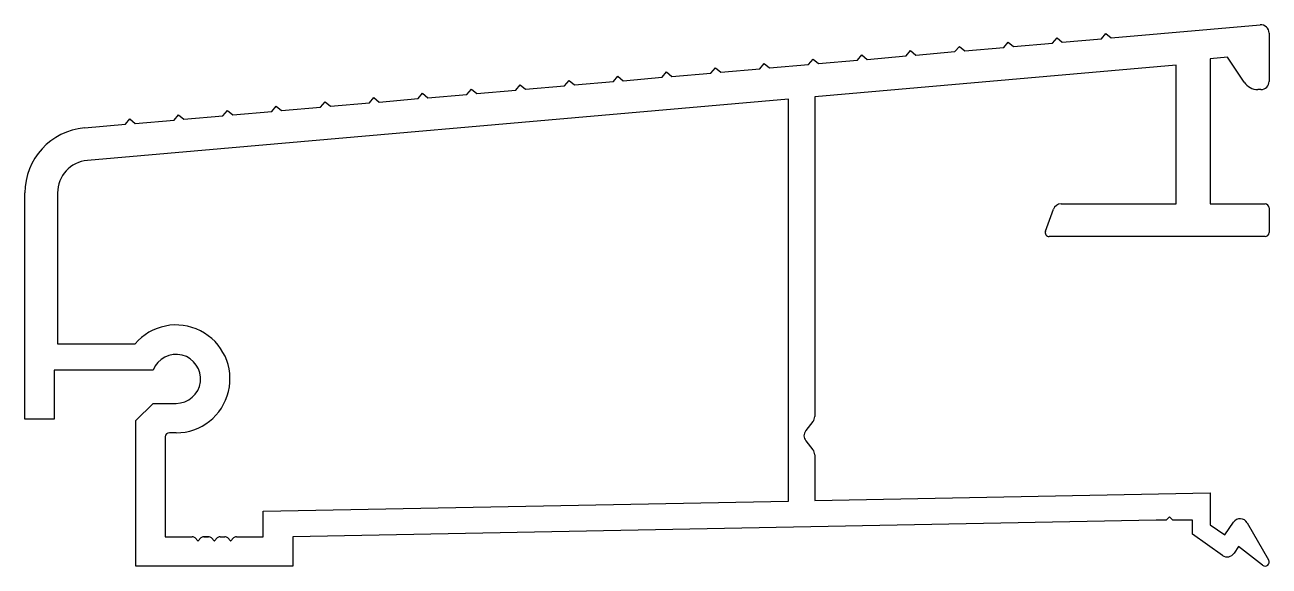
# Model space of a CAD drawing. Extents: x -42.4 to 33.8, y 9.8 to 42.9.
import ezdxf

# ---------------------------------------------------------------- set-up
doc = ezdxf.new("R2010")
doc.units = 0
doc.layers.get('0').update_dxf_attribs({"linetype": 'CONTINUOUS'})

msp = doc.modelspace()

# ---------------------------------------------------------------- linework, layer by layer
for p, q in [((24.136, 42.097), (33.271, 42.896)), ((20.55, 41.783), (20.822, 42.108)), ((20.822, 42.108), (21.147, 41.835)), ((21.147, 41.835), (23.538, 42.044)), ((23.538, 42.044), (23.811, 42.369)), ((23.811, 42.369), (24.136, 42.097)), ((33.811, 42.401), (33.811, 39.443)), ((11.584, 40.998), (11.857, 41.323)), ((11.857, 41.323), (12.182, 41.051)), ((12.182, 41.051), (14.573, 41.26)), ((14.573, 41.26), (14.845, 41.585)), ((14.845, 41.585), (15.17, 41.312)), ((15.17, 41.312), (17.561, 41.521)), ((17.561, 41.521), (17.834, 41.846)), ((17.834, 41.846), (18.159, 41.574)), ((18.159, 41.574), (20.55, 41.783)), ((2.618, 40.214), (2.891, 40.539)), ((2.891, 40.539), (3.216, 40.266)), ((3.216, 40.266), (5.607, 40.475)), ((5.607, 40.475), (5.879, 40.8)), ((5.879, 40.8), (6.204, 40.528)), ((28.111, 40.437), (5.986, 38.501)), ((6.204, 40.528), (8.595, 40.737)), ((8.595, 40.737), (8.868, 41.062)), ((8.868, 41.062), (9.193, 40.789)), ((9.193, 40.789), (11.584, 40.998)), ((28.111, 31.943), (28.111, 40.437)), ((31.261, 40.913), (30.211, 40.821)), ((30.211, 40.821), (30.211, 31.943)), ((32.292, 39.384), (31.261, 40.913)), ((-6.348, 39.43), (-6.075, 39.755)), ((-6.075, 39.755), (-5.75, 39.482)), ((-5.75, 39.482), (-3.359, 39.691)), ((-3.359, 39.691), (-3.086, 40.016)), ((-3.086, 40.016), (-2.761, 39.743)), ((-2.761, 39.743), (-0.37, 39.953)), ((-0.37, 39.953), (-0.098, 40.278)), ((-0.098, 40.278), (0.227, 40.005)), ((0.227, 40.005), (2.618, 40.214)), ((-15.313, 38.645), (-15.041, 38.97)), ((-15.041, 38.97), (-14.716, 38.698)), ((-14.716, 38.698), (-12.325, 38.907)), ((-12.325, 38.907), (-12.052, 39.232)), ((-12.052, 39.232), (-11.727, 38.959)), ((-11.727, 38.959), (-9.336, 39.168)), ((-9.336, 39.168), (-9.063, 39.493)), ((-9.063, 39.493), (-8.738, 39.22)), ((-8.738, 39.22), (-6.348, 39.43)), ((33.311, 38.943), (33.122, 38.943)), ((4.386, 38.361), (-38.563, 34.603)), ((-24.279, 37.861), (-24.006, 38.186)), ((-24.006, 38.186), (-23.681, 37.913)), ((-23.681, 37.913), (-21.29, 38.122)), ((-21.29, 38.122), (-21.018, 38.447)), ((-21.018, 38.447), (-20.693, 38.175)), ((-20.693, 38.175), (-18.302, 38.384)), ((-18.302, 38.384), (-18.029, 38.709)), ((-18.029, 38.709), (-17.704, 38.436)), ((-17.704, 38.436), (-15.313, 38.645)), ((4.386, 13.752), (4.386, 38.361)), ((5.986, 38.501), (5.986, 18.927)), ((-33.245, 37.076), (-32.972, 37.401)), ((-32.972, 37.401), (-32.647, 37.129)), ((-30.256, 37.338), (-29.984, 37.663)), ((-29.984, 37.663), (-29.659, 37.39)), ((-29.659, 37.39), (-27.268, 37.599)), ((-27.268, 37.599), (-26.995, 37.924)), ((-26.995, 37.924), (-26.67, 37.652)), ((-26.67, 37.652), (-24.279, 37.861)), ((-38.738, 36.596), (-36.233, 36.815)), ((-36.233, 36.815), (-35.961, 37.14)), ((-35.961, 37.14), (-35.636, 36.867)), ((-35.636, 36.867), (-33.245, 37.076)), ((-32.647, 37.129), (-30.256, 37.338)), ((-42.389, 18.77), (-42.389, 32.611)), ((-40.389, 32.611), (-40.389, 23.37)), ((20.111, 30.279), (20.597, 31.614)), ((21.067, 31.943), (28.111, 31.943)), ((30.211, 31.943), (33.561, 31.943)), ((33.811, 31.693), (33.811, 30.193)), ((33.561, 29.943), (20.346, 29.943)), ((-40.389, 23.37), (-35.641, 23.37)), ((-34.528, 21.77), (-40.589, 21.77)), ((-40.589, 21.77), (-40.589, 18.77)), ((-35.589, 18.68), (-34.539, 19.73)), ((-34.539, 19.73), (-33.129, 19.73)), ((-40.589, 18.77), (-42.389, 18.77)), ((-35.589, 9.77), (-35.589, 18.68)), ((5.876, 18.615), (5.436, 18.064)), ((-33.789, 17.68), (-33.789, 11.57)), ((-33.129, 17.93), (-33.539, 17.93)), ((5.436, 17.439), (5.876, 16.888)), ((5.986, 16.576), (5.986, 13.783)), ((-27.789, 13.136), (4.386, 13.752)), ((5.986, 13.783), (30.211, 14.247)), ((30.211, 14.247), (30.211, 12.295)), ((-27.789, 11.57), (-27.789, 13.136)), ((26.899, 12.583), (-25.989, 11.57)), ((27.511, 12.583), (26.899, 12.583)), ((27.711, 12.783), (27.511, 12.583)), ((27.911, 12.583), (27.711, 12.783)), ((29.111, 12.583), (27.911, 12.583)), ((29.111, 11.722), (29.111, 12.583)), ((30.211, 12.295), (31.095, 11.676)), ((31.095, 11.676), (31.624, 12.452)), ((32.471, 12.419), (33.778, 10.145)), ((-33.789, 11.57), (-32.142, 11.57)), ((-31.966, 11.497), (-31.795, 11.326)), ((-31.783, 11.326), (-31.612, 11.497)), ((-31.435, 11.57), (-31.143, 11.57)), ((-31.143, 11.57), (-31.435, 11.57)), ((-31.435, 11.57), (-31.143, 11.57)), ((-31.143, 11.57), (-31.435, 11.57)), ((-31.435, 11.57), (-31.143, 11.57)), ((-30.966, 11.497), (-30.795, 11.326)), ((-30.783, 11.326), (-30.612, 11.497)), ((-30.435, 11.57), (-30.143, 11.57)), ((-29.966, 11.497), (-29.795, 11.326)), ((-29.783, 11.326), (-29.612, 11.497)), ((-29.436, 11.57), (-27.789, 11.57)), ((-25.989, 11.57), (-25.989, 9.77)), ((30.962, 10.426), (29.111, 11.722)), ((31.938, 10.96), (31.661, 10.554)), ((33.408, 9.823), (31.938, 10.96)), ((-25.989, 9.77), (-35.589, 9.77))]:
    msp.add_line(p, q)
for centre, radius, start, end in [((33.314, 42.401), 0.497, 0, 95), ((33.122, 39.943), 1, 214, 270), ((33.311, 39.443), 0.5, 270, 360), ((-38.389, 32.611), 4, 95, 180), ((-38.389, 32.611), 2, 95, 180), ((21.067, 31.443), 0.5, 90, 160), ((33.561, 31.693), 0.25, 360, 90), ((20.346, 30.193), 0.25, 160, 270), ((33.561, 30.193), 0.25, 270, 360), ((-33.129, 21.23), 3.3, 270, 139.57254), ((-33.129, 21.23), 1.5, 270, 158.8998), ((5.486, 18.927), 0.5, 321.34019, 0), ((-33.539, 17.68), 0.25, 90, 180), ((5.826, 17.752), 0.5, 141.34019, 218.65981), ((5.486, 16.576), 0.5, 0, 38.65981), ((32.037, 12.17), 0.5, 29.8833, 145.71312), ((-32.142, 11.32), 0.25, 45, 90), ((-31.435, 11.32), 0.25, 90, 135), ((-31.143, 11.32), 0.25, 45, 90), ((-30.435, 11.32), 0.25, 90, 135), ((-30.143, 11.32), 0.25, 45, 90), ((-29.436, 11.32), 0.25, 90, 135), ((-31.789, 11.332), 0.008, 225, 315), ((-30.789, 11.332), 0.008, 225, 315), ((-29.789, 11.332), 0.008, 225, 315), ((31.248, 10.836), 0.5, 235, 325.71312), ((33.561, 10.02), 0.25, 232.2622, 29.8833)]:
    msp.add_arc(centre, radius, start, end)

doc.saveas('drawing.dxf')
